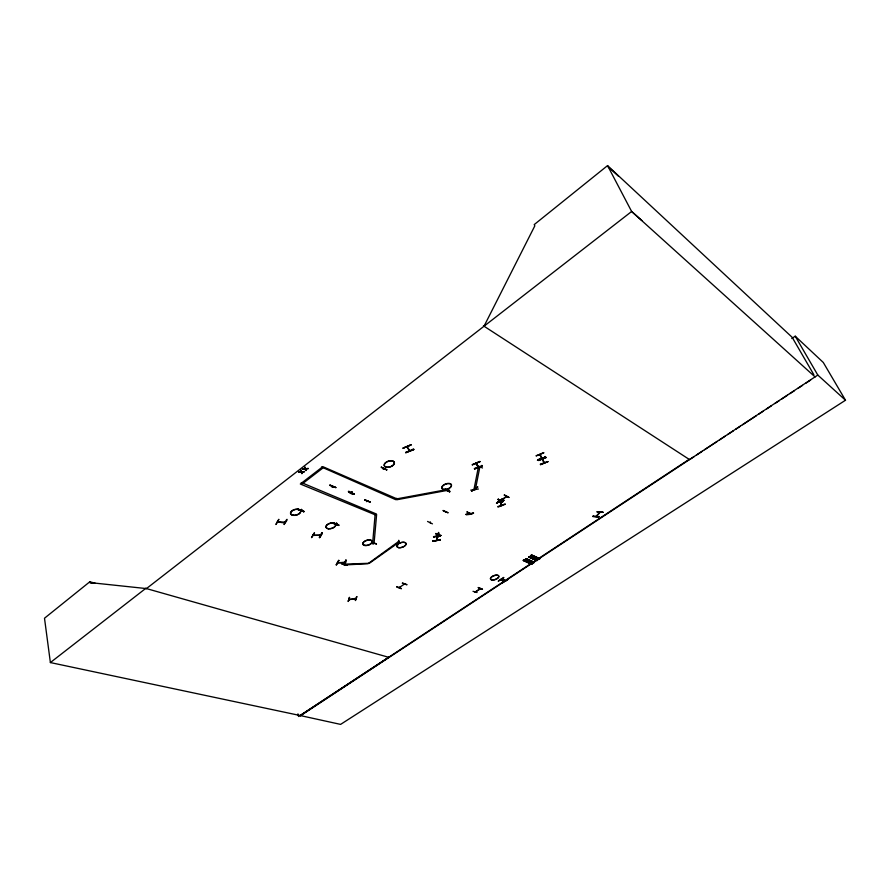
<?xml version="1.0" encoding="UTF-8"?>
<svg xmlns="http://www.w3.org/2000/svg" width="890" height="890" viewBox="0 0 890 890"><rect width="100%" height="100%" fill="white"/><g stroke="black" fill="none" stroke-linecap="round" stroke-linejoin="round"><path stroke-width="1.33" d="M504.541 581.493L500.536 579.857M504.719 580.992L500.759 579.668M498.066 499.691C509.125 503.696 497.31 501.215 498.267 499.123M498.233 499.19L502.55 501.849M473.002 591.305L477.073 592.54M444.867 489.533L449.728 491.825L444.867 489.511A5.062 2.715 -19.4 0 1 443.576 484.994A5.062 2.715 -19.4 0 1 451.441 484.828A5.062 2.715 -19.4 0 1 444.9 489.5L449.928 491.236M449.728 491.825L445.078 488.933M435.844 533.744L440.25 536.003L440.45 535.435M401.234 588.713L396.662 587.022M354.264 494.173C342.094 486.674 352.318 496.397 354.253 493.783M341.482 563.648L346.8 565.361M341.716 563.47L346.889 565.35M333.416 523.064C346.688 526.88 332.827 525.478 333.383 522.719M297.95 509.57L303.891 511.372M501.204 504.819L501.459 505.676L500.525 501.782M501.315 505.353L501.459 504.73M396.751 498.3L396.829 499.746L448.671 490.134L448.827 489.233L396.929 498.845L395.783 499.691L321.479 467.005M398.219 544.747L398.72 540.619M433.608 537.004L440.962 535.357L433.486 536.659M436.467 540.475L437.112 536.381M436.801 540.33L437.402 536.269M430.182 522.875L430.359 522.207M440.183 539.952L440.105 539.396M437.279 535.302L437.157 534.723M438.114 535.001L437.357 535.291M437.735 537.171C438.904 525.634 439.538 538.895 437.624 536.815M349.481 597.602L348.257 601.473L349.459 597.301M338.756 560.533L336.131 564.928L338.734 560.233M445.679 511.939L445.056 511.617M478.164 468.151L473.892 489.834L475.36 489.556L479.677 467.884L477.963 467.617M473.447 512.729C474.17 513.919 465.793 515.432 466.071 514.109M469.742 513.73L469.709 512.863M470.721 490.156L478.397 489.011M278.793 519.615L275.922 524.499L278.781 519.304M503.584 580.247L502.972 580.58M600.172 512.295L596.222 516.478M475.883 463.178L476.484 463.712M478.386 467.15L478.153 466.527M348.268 601.162L349.559 597.646M349.636 598.981L349.603 599.115M355.188 598.825L355.099 598.258M356.968 596.634L355.377 600.572L356.623 596.623M531.508 564.06L523.242 560.455L523.832 560.066M524.032 560.11L523.498 560.466M533.6 562.88L525.334 559.254L526.268 558.664M536.759 560.767L528.638 556.74L537.249 560.455M528.582 557.084L535.891 560.044M537.66 560.166L529.483 556.472L528.916 556.884L537.293 560.422M538.984 559.332L531.174 555.393M530.818 555.627L539.351 559.076M531.119 555.427L531.719 555.015L539.885 558.72M531.719 555.037L539.652 558.731M540.108 454.979L540.263 454.445L541.921 458.305M544.324 462.9L542.633 459.084M499.468 500.97L499.323 501.181M432.44 523.854L427.567 521.451M592.996 516.523L598.647 516.957M484.038 326.207L534.823 225.86L534.234 224.58L607.558 165.607L792.144 337.288L813.849 374.701M277.647 522.196C276.345 520.672 283.332 523.954 285.367 522.241M284.233 524.533C287.181 516.5 288.939 518.903 284.032 524.21M336.52 564.916L338.834 560.589M338.311 562.358L338.389 562.202M301.699 510.014L301.031 510.482L300.931 509.736M344.875 562.424L337.766 562.869M332.816 486.752L331.959 487.108L332.626 486.596M314.159 532.954L311.522 537.66L314.548 532.999M313.202 535.435L313.28 534.59M313.914 535.435L313.914 534.578L314.114 535.257M319.644 534.779L319.944 535.469L319.732 534.612M313.458 535.235L320.712 535.224L313.269 535.413L313.013 534.779M321.913 532.643C314.214 547.461 328.054 523.476 319.276 537.293M322.403 532.976L319.788 537.638M352.307 492.637L352.04 491.97M336.754 523.654L336.175 524.01M336.876 523.798L336.809 523.276M367.236 501.159L366.569 501.615L367.425 501.237M344.252 564.394L344.73 563.515M373.967 543.323L373.21 543.623L374.034 543.289M475.382 489.467L474.682 489.444L475.26 489.066M595.977 516.434L599.971 512.228M447.548 490.401L448.393 490.012L447.893 490.412M399.154 587.656L399.755 587.278M399.899 587.378L399.488 587.678M404.672 584.118L403.904 584.441L404.494 584.04M438.492 534.768L438.815 533.956M469.097 513.363L468.307 513.319M506.644 496.52L500.825 500.569M401.446 588.535L396.807 586.588M502.783 501.637L498.322 499.412M523.687 560.344L531.92 563.96M533.666 562.669L525.756 558.987M525.912 558.898L534.134 562.524M475.049 592.05L480.466 588.657L475.238 592.128M529.45 556.528L537.427 560.177M531.341 555.304L539.474 559.009M430.471 522.708L430.193 522.141M409.267 450.707L409.066 449.928L409.567 450.462M475.972 463.534L478.13 467.361L477.774 466.683M478.364 467.217L476.395 463.356M592.996 516.567L593.085 516M597.235 512.028L603.12 512.206L597.09 511.694M540.408 454.846L539.874 454.59L541.565 458.461M598.647 516.968L598.736 516.4M542.433 459.529L543.979 463M301.109 510.437L300.965 509.748M383.991 468.919L383.167 469.241L384.046 468.852M336.164 524.065L335.986 523.376M399.254 587.589L404.438 584.074M409.856 450.941L407.231 446.702M348.98 599.515L355.867 598.581M355.967 598.714L348.958 599.671M438.892 534.49L438.392 534.79M476.506 463.746L476.272 463.022M500.636 500.403L506.599 496.509M95.174 583.25L89.823 581.771L44.5 618.227L50.385 662.56L300.242 715.549L689.172 459.351M437.379 535.146L438.047 534.979M50.385 662.56L145.827 588.335L146.527 588.535M298.506 471.989L301.154 471.934L300.553 470.409M300.653 470.788L301.043 470.02M302.455 468.93L305.103 468.874L304.992 466.95L305.715 468.819L308.185 468.329M301.054 471.555L301.855 473.691L302.233 472.935M301.654 471.489L301.844 472.201L303.879 472.123L304.235 471.377M304.992 468.496L305.793 470.643L306.171 469.887M305.604 468.429L305.793 469.141L308.296 468.707M302.633 483.593L322.803 468.084M330.179 485.139L335.875 487.575L329.756 485.039M297.928 509.647L298.15 509.024M301.354 510.537L301.454 509.403M329.867 485.417L335.897 487.609M303.701 511.928L303.924 511.305M386.549 469.697L381.109 467.161L386.683 469.942M351.706 493.016L351.873 491.814L352.384 492.548M336.298 524.199L336.565 523.02L336.576 523.721M364.644 500.047L370.329 502.094L364.956 499.768M337.722 562.68L344.797 562.424M477.886 465.782L482.502 467.984M341.471 563.715L341.671 563.148M480.122 467.072L479.421 467.539L480.289 467.161M376.337 543.857L371.686 541.988M399.287 542.077L369.372 563.27L344.686 564.126L344.263 564.961L367.971 563.737L398.331 541.699L399.299 542.711M501.749 505.576L500.636 501.804M471.656 491.091L477.752 487.13M477.685 486.852L471.533 491.291M313.992 535.435L313.814 534.567M443.231 510.793L448.159 512.807L443.109 510.448M467.05 511.95L471.199 513.975M508.813 497.51L504.218 494.985L508.68 497.154M471.322 514.32L467.028 511.961M498.656 500.503L499.479 501.014M791.789 338.534L795.226 336.197L823.283 362.464L845.5 400.233L340.592 724.393L300.242 715.549M478.219 587.5L482.324 589.069M503.784 577.766L498.222 581.192L503.673 577.432M388.674 657.298L298.584 716.495L297.939 713.869M694.167 456.57L689.55 459.607L483.426 325.818M696.47 455.057L702.232 451.274M704.535 449.762L717.218 441.429M719.52 439.916L725.283 436.122M727.597 434.609L733.36 430.816M735.663 429.303L740.269 426.277M742.583 424.764L756.411 415.675M758.714 414.161L763.331 411.124M766.791 408.855L771.396 405.829M774.856 403.548L779.462 400.522M781.776 399.009L787.539 395.216M789.842 393.703L794.459 390.677M797.907 388.407L802.524 385.37M805.984 383.101L810.59 380.075M300.319 715.872L817.81 375.079L845.5 400.233M502.516 582.85L507.99 579.401L505.887 580.847M301.343 509.425L301.899 510.092L301.565 509.547M351.784 493.004L352.184 492.437M313.191 534.612L313.336 535.435M410.924 444.711L402.992 448.171L411.002 444.989M403.003 448.204L410.991 444.967M411.269 449.906L413.55 449.016M413.783 449.561C389.086 459.229 430.493 443.231 405.662 452.287M472.312 464.858L479.888 461.676M479.933 461.765L472.223 464.725L479.799 461.409M474.359 468.529L482.135 465.926L481.891 465.37M474.604 469.097L482.146 465.937L474.481 468.863M536.258 455.969L543.657 452.565M545.581 457.015L537.905 459.629M545.615 457.082C528.148 463.412 543.812 458.962 545.37 456.503M538.684 460.564L546.182 457.538M544.101 462.5L543.923 462.066M540.542 464.736L547.94 461.61L540.308 464.18M540.452 464.536L547.962 461.643M344.853 563.96L344.308 564.293L345.031 564.026M597.246 511.939L602.908 512.362M497.855 506.588L505.131 503.963M498.033 507.078L505.253 504.285M381.532 467.25L386.983 469.786M364.678 499.946L369.884 501.971M504.374 495.241L508.846 497.41M376.481 544.124L371.419 542.121M433.597 536.915L440.917 535.491M440.183 539.907L432.907 541.376L432.829 540.82M466.149 514.676L473.513 513.274M406.897 584.819L402.28 583.228M501.437 579.245L505.353 580.603M543.99 463.045L543.657 462.166M277.836 522.007L285.456 522.074M304.347 471.767L301.766 471.878L301.143 470.409M298.617 472.368L301.243 472.256M302.555 469.308L305.192 469.197M409.511 451.007L406.975 446.925M277.702 522.252L277.402 521.54M89.823 581.771L89.946 582.583L146.461 588.59L631.644 211.486L641.868 220.52M320.712 535.224L320.433 534.567M89.946 582.583L92.627 583.317M145.76 588.39L389.141 657.432M402.547 583.006L406.752 584.563M478.33 587.834L482.502 589.302M505.431 580.925L501.293 579.001M501.671 579.112L505.72 580.736M435.822 533.811L440.572 535.78M440.272 535.947L435.8 533.455M348.524 491.959L354.042 494.328M396.929 498.845L322.836 466.66L300.297 484.015L375.102 514.765L376.626 514.476L374.045 543.567L372.576 543.857L375.102 514.765L376.236 513.942L301.309 482.547M531.386 564.305L523.22 560.322L531.864 563.993M524.054 560.088L532.276 563.704M523.776 560.11L532.209 563.759M534.49 562.269L526.034 558.631L533.032 561.801M525.523 558.976L533.956 562.625M530.896 555.416L539.062 559.12M469.052 513.341L468.151 513.241M502.416 499.012L496.453 503.15L502.272 498.7M815.084 376.937L631.644 211.486L607.558 165.607M608.226 166.875L618.439 176.187M795.226 336.197L817.81 375.079M351.517 492.926L351.383 492.159M301.844 472.201L302.344 473.324M543.801 452.921L536.158 455.702M305.793 469.141L306.282 470.265M538.584 460.308L546.137 457.449M504.051 500.403L496.642 502.805M503.963 500.169L496.698 502.917M409.7 450.518L409.433 449.884L409.589 450.507M398.731 540.286L398.186 544.48M345.965 560.01C340.303 569.722 347.556 562.157 345.91 559.977M473.536 513.018L466.171 514.431M298.195 509.336L303.935 511.694L298.183 509.38M593.163 516.311L598.87 516.734L593.163 516.311M440.194 539.685L432.918 541.176L440.194 539.685M493.049 580.058A4.383 2.036 -19.7 0 0 498.823 576.242A4.383 2.036 -19.7 0 0 492.148 576.631A4.383 2.036 -19.7 0 0 493.049 580.058M492.982 579.924A4.405 2.047 -19.7 0 0 498.789 576.086A4.405 2.047 -19.7 0 0 492.07 576.475A4.405 2.047 -19.7 0 0 492.982 579.924M398.865 547.662A4.795 2.425 -17.7 0 0 406.062 544.079A4.795 2.425 -17.7 0 0 399.432 543.178A4.795 2.425 -17.7 0 0 398.865 547.662A4.784 2.425 -17.7 0 0 406.051 544.09A4.784 2.425 -17.7 0 0 399.443 543.189A4.784 2.425 -17.7 0 0 398.876 547.662M444.967 489.645A5.04 2.692 -19.4 0 0 451.464 484.994A5.04 2.692 -19.4 0 0 443.643 485.161A5.04 2.692 -19.4 0 0 444.967 489.645M364.978 545.537A4.873 2.503 -16.9 0 0 372.243 541.91A4.873 2.503 -16.9 0 0 365.367 540.975A4.873 2.503 -16.9 0 0 364.978 545.537M364.911 545.392A4.895 2.525 -16.9 0 0 372.22 541.732A4.895 2.525 -16.9 0 0 365.301 540.797A4.895 2.525 -16.9 0 0 364.911 545.392M328.31 528.805A5.062 2.692 -15.9 0 0 335.797 525.011A5.062 2.692 -15.9 0 0 328.51 523.976A5.062 2.692 -15.9 0 0 328.31 528.805M328.254 528.649A5.095 2.703 -15.9 0 0 335.775 524.844A5.095 2.703 -15.9 0 0 328.454 523.798A5.095 2.703 -15.9 0 0 328.254 528.649M386.494 467.272A5.295 2.982 -18 0 0 394.437 463.201A5.295 2.982 -18 0 0 387.05 461.832A5.295 2.982 -18 0 0 386.494 467.272M386.416 467.117A5.329 2.993 -18 0 0 394.404 463.022A5.329 2.993 -18 0 0 386.983 461.643A5.329 2.993 -18 0 0 386.416 467.117M293.099 515.366A5.229 2.848 -14.8 0 0 300.764 511.439A5.229 2.848 -14.8 0 0 293.099 510.304A5.229 2.848 -14.8 0 0 293.099 515.366M293.032 515.21A5.262 2.87 -14.8 0 0 300.742 511.261A5.262 2.87 -14.8 0 0 293.032 510.115A5.262 2.87 -14.8 0 0 293.032 515.21"/></g></svg>
